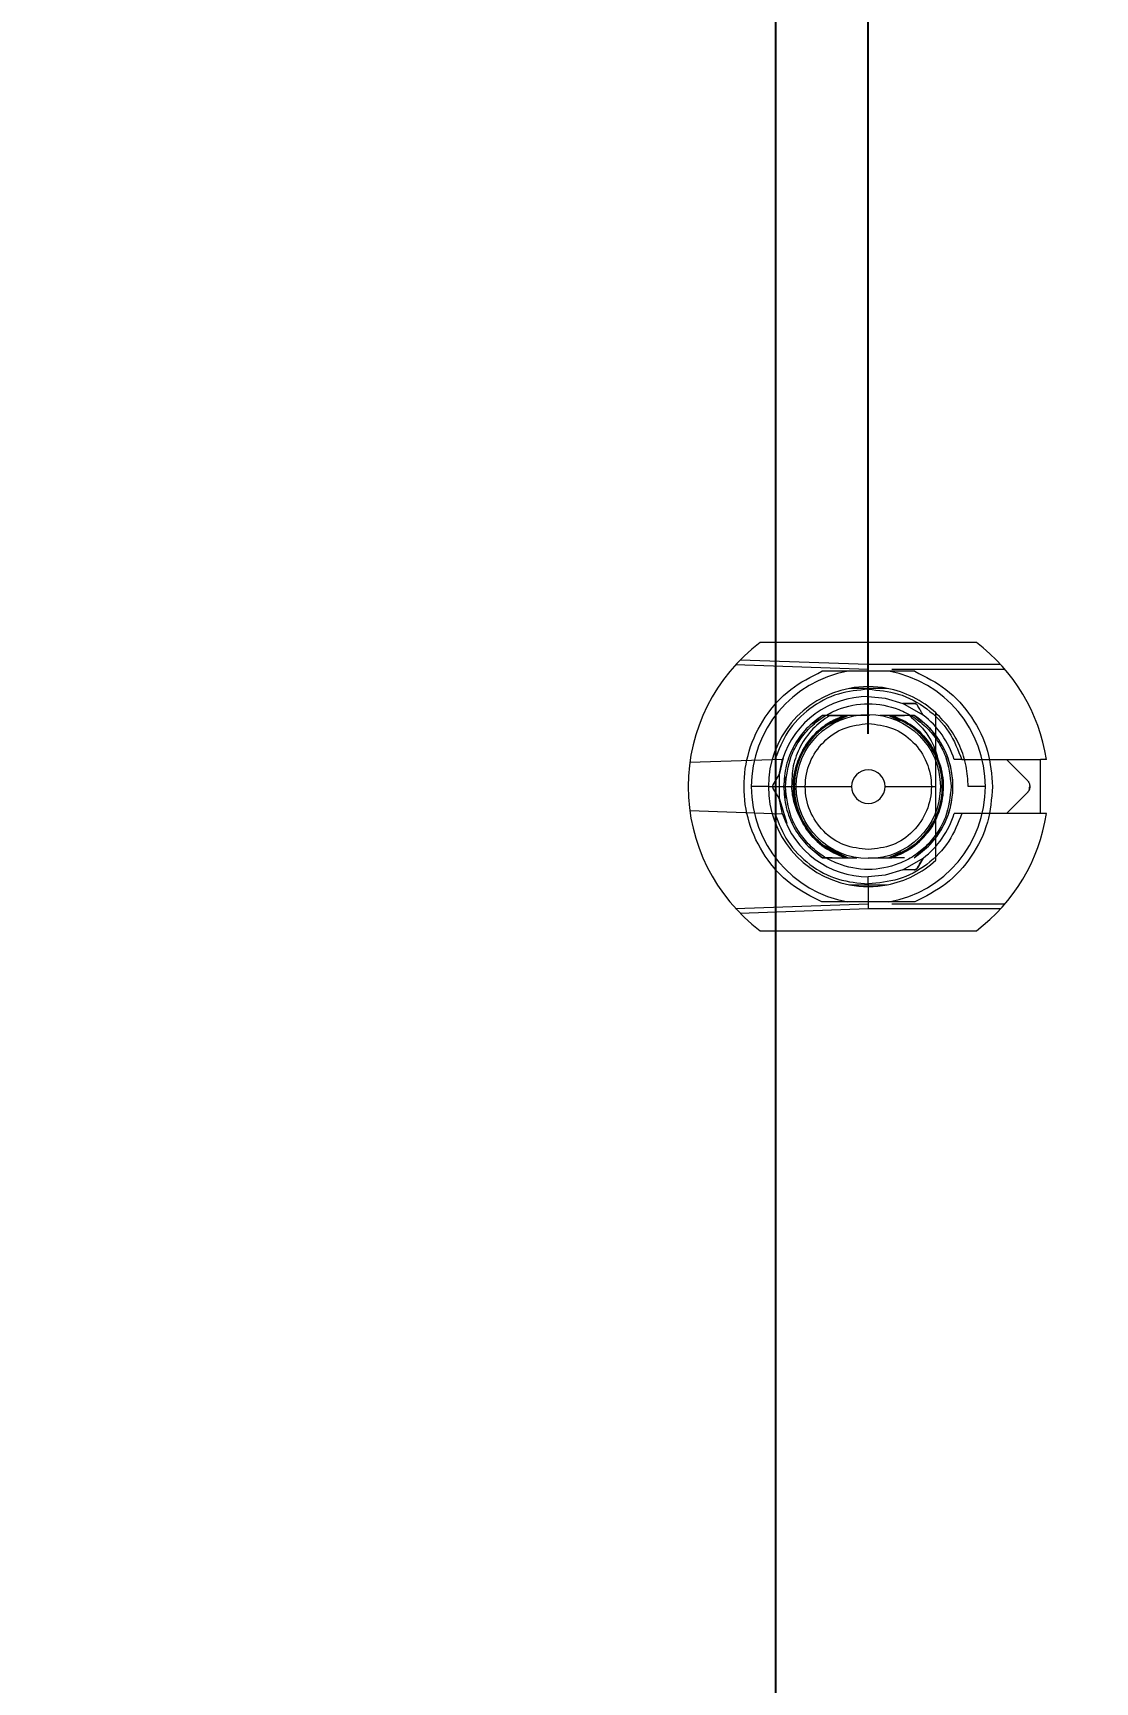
# Model space of a CAD drawing. Header units: millimetres. Extents: x -84 to 500, y -79 to 355.
# Drawn here: x 355.01 to 384.49, y 215.69 to 261.46 of the extents above; entities that cross this region are included whole.
import ezdxf
from ezdxf.lldxf.tags import DXFTag

# ---------------------------------------------------------------- set-up
doc = ezdxf.new("R2010")
doc.units = ezdxf.units.MM
doc.header["$PDSIZE"] = -1
tags = doc.linetypes.add('HIDDEN', pattern=[1.905, 1.27, -0.635]).pattern_tags.tags
tags[6:7] = [DXFTag(74, 4), DXFTag(75, 0), DXFTag(340, '0'), DXFTag(46, 1.0), DXFTag(50, 0.0), DXFTag(44, 0.0), DXFTag(45, 0.0)]
tags[4:5] = [DXFTag(74, 4), DXFTag(75, 0), DXFTag(340, '0'), DXFTag(46, 1.0), DXFTag(50, 0.0), DXFTag(44, 0.0), DXFTag(45, 0.0)]
doc.dimstyles.new('ISO-25', dxfattribs={"dimtxt": 2.5, "dimasz": 2.5, "dimexe": 1.25, "dimexo": 0.625, "dimtad": 1, "dimtxsty": 'Standard', "dimcen": 2.5, "dimadec": 0, "dimazin": 0, "dimtfac": 1, "dimtmove": 0, "dimatfit": 3, "dimfxl": 0, "dimarcsym": 0})

# ---------------------------------------------------------------- blocks, each defined once
blk = doc.blocks.new('*D104')
at = {"color": 0, "linetype": 'ByBlock', "lineweight": -2}
for p, q in [((357.387, 315.419), (357.387, 343.952)), ((359.8, 308.815), (357.387, 315.419)), ((359.8, 282.085), (359.8, 308.815))]:
    blk.add_line(p, q, dxfattribs=at)
at = {"layer": 'DEFPOINTS', "color": 0, "linetype": 'ByBlock'}
blk.add_point((359.8, 281.085), dxfattribs=at)
at = {"color": 0, "linetype": 'ByBlock', "insert": (354.113, 333.75), "char_height": 3.5, "attachment_point": 5, "rotation": 90}
blk.add_mtext('359,800', dxfattribs=at)
blk = doc.blocks.new('*D103')
at = {"color": 0, "linetype": 'ByBlock', "lineweight": -2}
blk.add_line((392.56, 287.37), (392.56, 345.31), dxfattribs=at)
at = {"layer": 'DEFPOINTS', "color": 0, "linetype": 'ByBlock'}
blk.add_point((392.56, 286.37), dxfattribs=at)
at = {"color": 0, "linetype": 'ByBlock', "insert": (389.286, 334.81), "char_height": 3.5, "attachment_point": 5, "rotation": 90}
blk.add_mtext('392,560', dxfattribs=at)
blk = doc.blocks.new('*D60')
at = {"color": 0, "linetype": 'ByBlock', "lineweight": -2}
for p, q in [((429.688, 279.42), (436.292, 282.059)), ((436.292, 282.059), (465.42, 282.059)), ((399.51, 279.42), (429.688, 279.42))]:
    blk.add_line(p, q, dxfattribs=at)
at = {"layer": 'DEFPOINTS', "color": 0, "linetype": 'ByBlock'}
blk.add_point((398.51, 279.42), dxfattribs=at)
at = {"color": 0, "linetype": 'ByBlock', "insert": (454.92, 285.333), "char_height": 3.5, "attachment_point": 5}
blk.add_mtext('279,420', dxfattribs=at)
blk = doc.blocks.new('*D190')
at = {"color": 0, "linetype": 'ByBlock', "lineweight": -2}
for p, q in [((429.827, 280.62), (436.431, 290.705)), ((436.431, 290.705), (464.964, 290.705)), ((361.265, 280.62), (429.827, 280.62))]:
    blk.add_line(p, q, dxfattribs=at)
at = {"layer": 'DEFPOINTS', "color": 0, "linetype": 'ByBlock'}
blk.add_point((360.265, 280.62), dxfattribs=at)
at = {"color": 0, "linetype": 'ByBlock', "insert": (454.762, 293.979), "char_height": 3.5, "attachment_point": 5}
blk.add_mtext('280,620', dxfattribs=at)
blk = doc.blocks.new('*D116')
at = {"color": 0, "linetype": 'ByBlock', "lineweight": -2}
for p, q in [((400.941, 308.34), (400.941, 337.468)), ((407.239, 301.736), (400.941, 308.34)), ((407.239, 211.51), (407.239, 301.736))]:
    blk.add_line(p, q, dxfattribs=at)
at = {"layer": 'DEFPOINTS', "color": 0, "linetype": 'ByBlock'}
blk.add_point((407.239, 210.51), dxfattribs=at)
at = {"color": 0, "linetype": 'ByBlock', "insert": (397.667, 326.968), "char_height": 3.5, "attachment_point": 5, "rotation": 90}
blk.add_mtext('407,239', dxfattribs=at)
blk = doc.blocks.new('*D93')
at = {"color": 0, "linetype": 'ByBlock', "lineweight": -2}
for p, q in [((432.054, 211.35), (437.709, 213.37)), ((437.709, 213.37), (464.527, 213.37)), ((426.45, 211.35), (432.054, 211.35))]:
    blk.add_line(p, q, dxfattribs=at)
at = {"layer": 'DEFPOINTS', "color": 0, "linetype": 'ByBlock'}
blk.add_point((425.45, 211.35), dxfattribs=at)
at = {"color": 0, "linetype": 'ByBlock', "insert": (455.182, 216.644), "char_height": 3.5, "attachment_point": 5}
blk.add_mtext('211,350', dxfattribs=at)
blk = doc.blocks.new('*D94')
at = {"color": 0, "linetype": 'ByBlock', "lineweight": -2}
for p, q in [((432.095, 298.31), (435.867, 300.366)), ((435.867, 300.366), (463.84, 300.366)), ((426.491, 298.31), (432.095, 298.31))]:
    blk.add_line(p, q, dxfattribs=at)
at = {"layer": 'DEFPOINTS', "color": 0, "linetype": 'ByBlock'}
blk.add_point((425.491, 298.31), dxfattribs=at)
at = {"color": 0, "linetype": 'ByBlock', "insert": (453.918, 303.64), "char_height": 3.5, "attachment_point": 5}
blk.add_mtext('298,310', dxfattribs=at)
blk = doc.blocks.new('*D100')
at = {"color": 0, "linetype": 'ByBlock', "lineweight": -2}
for p, q in [((438.404, 304.8), (441.522, 311.942)), ((441.522, 311.942), (469.46, 311.942)), ((432.8, 304.8), (438.404, 304.8))]:
    blk.add_line(p, q, dxfattribs=at)
at = {"layer": 'DEFPOINTS', "color": 0, "linetype": 'ByBlock'}
blk.add_point((431.8, 304.8), dxfattribs=at)
at = {"color": 0, "linetype": 'ByBlock', "insert": (459.555, 315.216), "char_height": 3.5, "attachment_point": 5}
blk.add_mtext('304,800', dxfattribs=at)
blk = doc.blocks.new('*D102')
at = {"color": 0, "linetype": 'ByBlock', "lineweight": -2}
for p, q in [((423.034, 313.81), (423.034, 341.188)), ((431.8, 311.404), (423.034, 313.81)), ((431.8, 305.8), (431.8, 311.404))]:
    blk.add_line(p, q, dxfattribs=at)
at = {"layer": 'DEFPOINTS', "color": 0, "linetype": 'ByBlock'}
blk.add_point((431.8, 304.8), dxfattribs=at)
at = {"color": 0, "linetype": 'ByBlock', "insert": (419.76, 331.563), "char_height": 3.5, "attachment_point": 5, "rotation": 90}
blk.add_mtext('431,800', dxfattribs=at)
blk = doc.blocks.new('*D114')
at = {"color": 0, "linetype": 'ByBlock', "lineweight": -2}
for p, q in [((427.163, 240.585), (433.767, 246.415)), ((433.767, 246.415), (462.895, 246.415)), ((407.051, 240.585), (427.163, 240.585))]:
    blk.add_line(p, q, dxfattribs=at)
at = {"layer": 'DEFPOINTS', "color": 0, "linetype": 'ByBlock'}
blk.add_point((406.051, 240.585), dxfattribs=at)
at = {"color": 0, "linetype": 'ByBlock', "insert": (452.395, 249.689), "char_height": 3.5, "attachment_point": 5}
blk.add_mtext('240,585', dxfattribs=at)
blk = doc.blocks.new('*D117')
at = {"color": 0, "linetype": 'ByBlock', "lineweight": -2}
for p, q in [((375.623, 311.577), (375.623, 340.11)), ((378.2, 304.973), (375.623, 311.577)), ((378.2, 242.005), (378.2, 304.973))]:
    blk.add_line(p, q, dxfattribs=at)
at = {"layer": 'DEFPOINTS', "color": 0, "linetype": 'ByBlock'}
blk.add_point((378.2, 241.005), dxfattribs=at)
at = {"color": 0, "linetype": 'ByBlock', "insert": (372.349, 329.907), "char_height": 3.5, "attachment_point": 5, "rotation": 90}
blk.add_mtext('378,200', dxfattribs=at)
blk = doc.blocks.new('*D188')
at = {"color": 0, "linetype": 'ByBlock', "lineweight": -2}
for p, q in [((366.99, 308.283), (366.99, 337.411)), ((375.63, 301.679), (366.99, 308.283)), ((375.63, 176.67), (375.63, 301.679))]:
    blk.add_line(p, q, dxfattribs=at)
at = {"layer": 'DEFPOINTS', "color": 0, "linetype": 'ByBlock'}
blk.add_point((375.63, 175.67), dxfattribs=at)
at = {"color": 0, "linetype": 'ByBlock', "insert": (363.716, 326.911), "char_height": 3.5, "attachment_point": 5, "rotation": 90}
blk.add_mtext('375,630', dxfattribs=at)

msp = doc.modelspace()

# ---------------------------------------------------------------- linework, layer by layer
at = {"color": 7, "linetype": 'Continuous', "lineweight": 15}
for p, q in [((381.2, 244.54), (375.2, 244.54)), ((383.1434, 241.29), (382.975, 241.29)), ((382.975, 239.79), (382.975, 241.29)), ((375.425, 240.54), (374.95, 240.54)), ((375.425, 240.54), (377.7352, 240.54)), ((378.6648, 240.54), (380.075, 240.54)), ((381.45, 240.54), (380.975, 240.54)), ((383.1434, 239.79), (382.975, 239.79)), ((375.2, 236.54), (381.2, 236.54))]:
    msp.add_line(p, q, dxfattribs=at)
at = {"color": 7, "linetype": 'HIDDEN', "lineweight": 0}
for p, q in [((374.6475, 244.0585), (378.2, 243.9344)), ((378.2, 243.79), (374.5143, 243.9187)), ((378.2, 243.79), (378.2, 243.9343)), ((378.2, 243.9343), (381.8713, 243.9343)), ((378.2, 243.79), (378.2, 243.24)), ((381.9997, 243.79), (378.8503, 243.79)), ((378.2, 243.04), (378.2, 243.24)), ((379.1599, 242.8484), (379.475, 242.8484)), ((379.7191, 242.5255), (379.1599, 242.8484)), ((376.9265, 242.515), (376.653, 242.2858)), ((377.5491, 242.515), (376.9265, 242.515)), ((377.5491, 242.515), (377.0368, 242.2516)), ((377.0775, 242.2526), (377.634, 242.515)), ((377.634, 242.515), (377.0775, 242.2526)), ((377.0775, 242.2526), (377.634, 242.515)), ((377.634, 242.515), (377.0775, 242.2526)), ((377.8848, 242.515), (377.1274, 242.515)), ((377.1274, 242.515), (377.5491, 242.515)), ((378.2335, 242.515), (377.8848, 242.515)), ((379.4735, 242.515), (378.5152, 242.515)), ((378.766, 242.515), (379.0833, 242.3654)), ((379.0789, 242.3675), (378.766, 242.515)), ((379.2009, 242.515), (378.8509, 242.515)), ((378.8509, 242.515), (379.2009, 242.515)), ((379.1657, 242.3531), (378.8509, 242.515)), ((379.6518, 242.3656), (379.4735, 242.515)), ((379.7019, 242.3236), (379.4735, 242.515)), ((376.3755, 241.9966), (376.1648, 241.715)), ((373.2458, 241.215), (375.8199, 241.3049)), ((375.84, 241.3408), (375.7209, 240.8629)), ((375.7209, 240.8629), (375.8199, 241.3049)), ((380.7937, 241.29), (382.975, 241.29)), ((382.0348, 241.29), (382.6081, 240.7168)), ((375.5634, 240.59), (375.7209, 240.8629)), ((375.7209, 240.8629), (375.7209, 240.2171)), ((375.8832, 240.8049), (375.85, 240.54)), ((375.7209, 240.2171), (375.5634, 240.49)), ((375.85, 240.54), (375.8906, 240.2163)), ((375.85, 240.54), (375.8889, 240.2297)), ((382.6081, 240.3632), (382.0348, 239.79)), ((375.8199, 239.7751), (373.2458, 239.865)), ((375.8199, 239.7751), (375.7209, 240.2171)), ((375.7209, 240.2171), (375.9411, 239.529)), ((382.975, 239.79), (380.7937, 239.79)), ((377.634, 238.565), (376.9285, 238.9262)), ((380.0892, 239.1424), (379.4735, 238.565)), ((376.729, 238.7304), (376.9265, 238.565)), ((376.7872, 238.6818), (376.9265, 238.565)), ((377.1991, 238.565), (376.9265, 238.565)), ((376.9265, 238.565), (377.5491, 238.565)), ((377.0351, 238.8293), (377.5491, 238.565)), ((377.5491, 238.565), (377.0351, 238.8293)), ((377.634, 238.565), (377.1019, 238.8159)), ((377.1019, 238.8159), (377.634, 238.565)), ((377.634, 238.565), (377.1019, 238.8159)), ((377.1019, 238.8159), (377.634, 238.565)), ((377.1021, 238.7948), (377.5491, 238.565)), ((377.5491, 238.565), (377.1021, 238.7948)), ((377.634, 238.565), (377.1641, 238.7866)), ((377.1642, 238.7865), (377.634, 238.565)), ((377.634, 238.565), (377.8848, 238.565)), ((378.2, 238.565), (378.4681, 238.565)), ((378.2816, 238.565), (378.5152, 238.565)), ((378.5152, 238.565), (378.766, 238.565)), ((379.105, 238.7248), (378.766, 238.565)), ((378.766, 238.565), (379.105, 238.7248)), ((379.4226, 238.859), (378.8509, 238.565)), ((379.4226, 238.8589), (378.8509, 238.565)), ((378.8509, 238.565), (379.092, 238.689)), ((379.2009, 238.565), (378.8509, 238.565)), ((379.1599, 238.2316), (379.7191, 238.5545)), ((379.4735, 238.565), (379.7095, 238.7628)), ((379.7191, 238.5545), (379.5616, 238.2816)), ((378.2, 237.84), (378.2, 238.04)), ((377.6756, 237.815), (377.6756, 237.815)), ((378.2, 237.84), (378.2, 237.29)), ((374.5143, 237.1613), (378.2, 237.29)), ((378.2, 237.1456), (374.6475, 237.0215)), ((378.2, 237.29), (378.2, 237.1456)), ((381.8713, 237.1457), (378.2, 237.1457)), ((378.8503, 237.29), (381.9997, 237.29))]:
    msp.add_line(p, q, dxfattribs=at)
at = {"color": 7, "linetype": 'HIDDEN', "lineweight": 0, "flags": 128}
for points in [[(378.2, 243.04), (378.6656, 242.9963), (379.1599, 242.8484)], [(376.9265, 242.515), (376.9265, 242.515)], [(376.9265, 242.515), (376.9265, 242.515)], [(376.9265, 242.515), (376.9265, 242.515)], [(376.9265, 242.515), (376.9265, 242.515)], [(376.9265, 242.515), (376.9265, 242.515)], [(376.9265, 242.515), (376.9265, 242.515)], [(376.9265, 242.515), (376.9265, 242.515)], [(377.1728, 242.3192), (377.1728, 242.3192)], [(377.8848, 242.515), (377.8848, 242.515)], [(378.5152, 242.515), (378.5152, 242.515)], [(379.4735, 242.515), (379.4735, 242.515)], [(379.4735, 242.515), (379.4735, 242.515)], [(379.4735, 242.515), (379.4735, 242.515)], [(379.4735, 242.515), (379.4735, 242.515)], [(379.4735, 242.515), (379.4735, 242.515)], [(379.4735, 242.515), (379.4735, 242.515)], [(379.4735, 242.515), (379.4735, 242.515)], [(379.4735, 242.515), (379.4735, 242.515)], [(376.4208, 241.5672), (376.4208, 241.5672)], [(380.1292, 241.3161), (380.133, 241.2875), (380.1331, 241.2786), (380.1329, 241.2773), (380.1325, 241.2764), (380.1323, 241.2763), (380.1323, 241.2762), (380.1322, 241.2762), (380.1322, 241.2762), (380.1322, 241.2762), (380.1322, 241.2762), (380.1322, 241.2762), (380.1323, 241.2762), (380.1325, 241.2762), (380.1326, 241.2762), (380.1326, 241.2762), (380.1326, 241.2762), (380.1326, 241.2762), (380.1326, 241.2762), (380.1325, 241.2762), (380.1323, 241.2761), (380.1321, 241.2761), (380.132, 241.276), (380.132, 241.276), (380.1319, 241.276), (380.1319, 241.276), (380.1319, 241.276), (380.1319, 241.276), (380.1316, 241.276), (380.1312, 241.2761), (380.1306, 241.2765), (380.1279, 241.2794), (380.0637, 241.4089), (379.9766, 241.5719)], [(376.9265, 238.565), (376.9265, 238.565)], [(377.634, 238.565), (377.634, 238.565)], [(377.634, 238.565), (377.634, 238.565)], [(377.634, 238.565), (377.634, 238.565)], [(377.634, 238.565), (377.634, 238.565)], [(377.634, 238.565), (377.634, 238.565)], [(377.634, 238.565), (377.634, 238.565)], [(377.634, 238.565), (377.634, 238.565)], [(377.634, 238.565), (377.634, 238.565)], [(378.766, 238.565), (378.766, 238.565)], [(378.766, 238.565), (378.766, 238.565)], [(378.766, 238.565), (378.766, 238.565)], [(378.766, 238.565), (378.766, 238.565)], [(378.766, 238.565), (378.766, 238.565)], [(379.4735, 238.565), (379.4735, 238.565)], [(379.1599, 238.2316), (378.6656, 238.0837), (378.1915, 238.04)]]:
    msp.add_lwpolyline(points, dxfattribs=at)
at = {"color": 7, "linetype": 'HIDDEN', "lineweight": 0}
msp.add_circle((378.2, 240.54), 2, dxfattribs=at)
at = {"color": 7, "linetype": 'Continuous', "lineweight": 15}
for radius, start, end in [(5, 126.8699, 233.1301), (5, 8.62693, 53.1301), (3.25, 100.06327, 180), (3.25, 0, 79.93673), (2.775, 100.89295, 180), (2.775, 79.10668, 100.89376), (2.775, 47.49336, 79.10705), (0.4648, 0, 180), (3.25, 180, 259.93673), (2.775, 180, 259.10705), (0.4648, 180, 0), (3.25, 280.06327, 0), (5, 306.8699, 351.37307), (2.775, 280.89324, 312.50663), (2.775, 259.10676, 280.89295)]:
    msp.add_arc((378.2, 240.54), radius, start, end, dxfattribs=at)
at = {"color": 7, "linetype": 'HIDDEN', "lineweight": 0}
for radius, start, end in [(2.5, 90, 162.18431), (2.35, 323.50581, 57.18508), (2.5, 17.4576, 52.57976), (2.5, 197.81569, 270), (2.5, 307.42024, 342.5424)]:
    msp.add_arc((378.2, 240.54), radius, start, end, dxfattribs=at)
at = {"color": 7, "linetype": 'Continuous', "lineweight": 15}
for points, knots in [([(376.9106, 237.34), (376.6116, 237.4909), (375.9999, 237.7997), (375.2978, 238.583), (374.8494, 239.5227), (374.7014, 240.54), (374.8494, 241.5573), (375.2978, 242.497), (375.9999, 243.2803), (376.6116, 243.5891), (376.9106, 243.74)], [0, 0, 0, 0, 0.1222036, 0.25, 0.3777964, 0.5, 0.6222036, 0.75, 0.8777964, 1, 1, 1, 1]), ([(377.6321, 243.74), (377.6316, 243.74), (377.6304, 243.74), (377.6187, 243.74), (377.5752, 243.74), (377.3787, 243.74), (377.1448, 243.74), (376.9486, 243.74), (376.9106, 243.74)], [0, 0, 0, 0, 0.0169294, 0.0393005, 0.081695, 0.2361978, 0.8521567, 1, 1, 1, 1]), ([(378.7679, 243.74), (378.592, 243.74), (378.2395, 243.74), (377.8464, 243.74), (377.654, 243.74), (377.6321, 243.74)], [0, 0, 0, 0, 0.46910025, 0.93961319, 1, 1, 1, 1]), ([(379.4894, 243.74), (379.3549, 243.74), (379.1811, 243.74), (378.9868, 243.74), (378.9062, 243.74), (378.8522, 243.74), (378.8126, 243.74), (378.7864, 243.74), (378.7724, 243.74), (378.7683, 243.74), (378.768, 243.74), (378.7679, 243.74)], [0, 0, 0, 0, 0.5219302, 0.6747067, 0.7796367, 0.8517307, 0.9016652, 0.9545658, 0.9758811, 0.9930943, 1, 1, 1, 1]), ([(379.4894, 243.74), (379.7891, 243.5888), (380.4023, 243.2795), (381.1003, 242.4946), (381.5658, 241.5529), (381.6224, 240.8685), (381.65, 240.534)], [0, 0, 0, 0, 0.2443904, 0.5, 0.7556096, 1, 1, 1, 1]), ([(378.7244, 243.265), (378.4343, 243.265), (378.0812, 243.265), (377.737, 243.265), (377.6756, 243.265)], [0, 0, 0, 0, 0.821497, 1, 1, 1, 1]), ([(380.075, 240.54), (380.075, 240.7349), (380.075, 241.2393), (380.075, 241.9211), (380.075, 242.3701), (380.075, 242.5857)], [0, 0, 0, 0, 0.2465257, 0.6381396, 1, 1, 1, 1]), ([(380.975, 240.54), (380.9636, 240.7318), (380.9407, 241.1153), (380.7559, 241.6645), (380.476, 242.1717), (380.2087, 242.4477), (380.075, 242.5857)], [0, 0, 0, 0, 0.2500002, 0.5000003, 0.7500002, 1, 1, 1, 1]), ([(381.65, 240.534), (381.6214, 240.2005), (381.5628, 239.5183), (381.0966, 238.5805), (380.3997, 237.7989), (379.7883, 237.4907), (379.4894, 237.34)], [0, 0, 0, 0, 0.2444238, 0.5, 0.7555762, 1, 1, 1, 1]), ([(380.075, 238.4943), (380.075, 238.9319), (380.075, 239.5348), (380.075, 240.3237), (380.075, 240.54)], [0, 0, 0, 0, 0.7257574, 1, 1, 1, 1]), ([(377.6756, 237.815), (377.9657, 237.815), (378.3188, 237.815), (378.663, 237.815), (378.7244, 237.815)], [0, 0, 0, 0, 0.8214863, 1, 1, 1, 1]), ([(377.6321, 237.34), (377.6316, 237.34), (377.6304, 237.34), (377.6187, 237.34), (377.5752, 237.34), (377.3787, 237.34), (377.1448, 237.34), (376.9486, 237.34), (376.9106, 237.34)], [0, 0, 0, 0, 0.01692941, 0.03930051, 0.08169503, 0.23619785, 0.85215674, 1, 1, 1, 1]), ([(378.7679, 237.34), (378.592, 237.34), (378.2395, 237.34), (377.8464, 237.34), (377.654, 237.34), (377.6321, 237.34)], [0, 0, 0, 0, 0.4691002, 0.9396132, 1, 1, 1, 1]), ([(379.4894, 237.34), (379.3549, 237.34), (379.1811, 237.34), (378.9868, 237.34), (378.9062, 237.34), (378.8522, 237.34), (378.8126, 237.34), (378.7864, 237.34), (378.7724, 237.34), (378.7683, 237.34), (378.768, 237.34), (378.7679, 237.34)], [0, 0, 0, 0, 0.52193018, 0.67470674, 0.7796367, 0.85173069, 0.90166518, 0.95456581, 0.97588111, 0.99309434, 1, 1, 1, 1])]:
    msp.add_open_spline(points, degree=3, knots=knots, dxfattribs=at)
at = {"color": 7, "linetype": 'HIDDEN', "lineweight": 0}
for points, knots in [([(378.2, 243.24), (377.918, 243.2143), (377.3388, 243.1616), (376.5542, 242.7357), (375.9253, 242.1021), (375.7122, 241.561), (375.6084, 241.2975)], [0, 0, 0, 0, 0.24342254, 0.5, 0.75657746, 1, 1, 1, 1]), ([(378.2, 243.24), (378.4826, 243.2142), (379.0631, 243.1612), (379.8491, 242.7335), (380.4783, 242.0972), (380.6905, 241.5543), (380.7937, 241.29)], [0, 0, 0, 0, 0.2433924, 0.5, 0.7566076, 1, 1, 1, 1]), ([(375.9, 240.54), (375.9309, 240.8292), (375.9786, 241.2757), (376.2649, 241.8119), (376.5621, 242.1773), (376.9281, 242.4765), (377.4641, 242.7538), (378.2, 242.8958), (378.9357, 242.7538), (379.4718, 242.4766), (379.8377, 242.1775), (380.135, 241.812), (380.4214, 241.2759), (380.4691, 240.8292), (380.5, 240.54)], [0, 0, 0, 0, 0.1197215, 0.1848235, 0.25, 0.315102, 0.3802785, 0.5, 0.6197215, 0.6848235, 0.75, 0.815102, 0.8802785, 1, 1, 1, 1]), ([(379.475, 242.8484), (379.393, 242.8484), (379.2846, 242.8484), (379.1881, 242.8484), (379.1635, 242.8484), (379.1611, 242.8484), (379.1599, 242.8484)], [0, 0, 0, 0, 0.6386768, 0.8437391, 0.9249986, 1, 1, 1, 1]), ([(379.475, 242.8484), (379.4837, 242.8477), (379.5011, 242.8464), (379.5255, 242.8358), (379.5469, 242.82), (379.5567, 242.8056), (379.5616, 242.7984)], [0, 0, 0, 0, 0.2508005, 0.5000001, 0.7491996, 1, 1, 1, 1]), ([(379.5616, 242.7984), (379.5575, 242.8049), (379.5519, 242.8137), (379.5385, 242.8259), (379.5311, 242.8312), (379.5256, 242.8347), (379.5197, 242.8379), (379.5112, 242.8418), (379.4934, 242.8477), (379.4828, 242.8481), (379.475, 242.8484)], [0, 0, 0, 0, 0.3001484, 0.4066758, 0.452606, 0.4958734, 0.5400992, 0.5867242, 0.6945387, 1, 1, 1, 1]), ([(379.7191, 242.5255), (379.7186, 242.5265), (379.7173, 242.5286), (379.705, 242.55), (379.6748, 242.6022), (379.6246, 242.6893), (379.5837, 242.7601), (379.5616, 242.7984)], [0, 0, 0, 0, 0.074114, 0.1549226, 0.3599105, 0.65372, 1, 1, 1, 1]), ([(377.1274, 242.515), (376.9645, 242.3978), (376.6408, 242.165), (376.3, 241.672), (376.0862, 241.1206), (376.076, 240.7326), (376.0709, 240.54)], [0, 0, 0, 0, 0.2550541, 0.5067387, 0.755054, 1, 1, 1, 1]), ([(377.5491, 242.515), (377.4118, 242.4602), (377.1373, 242.3506), (376.7814, 242.0806), (376.4873, 241.7475), (376.2712, 241.3582), (376.1415, 240.9323), (376.1064, 240.4893), (376.1596, 240.0458), (376.2716, 239.7722), (376.3275, 239.6354)], [0, 0, 0, 0, 0.1250001, 0.2500003, 0.3750004, 0.5000004, 0.6250004, 0.7500003, 0.8750002, 1, 1, 1, 1]), ([(377.5491, 238.565), (377.3492, 238.6517), (376.9493, 238.8252), (376.4881, 239.3035), (376.1888, 239.8883), (376.0863, 240.54), (376.1888, 241.1916), (376.4881, 241.7765), (376.9493, 242.2548), (377.3491, 242.4283), (377.5491, 242.515)], [0, 0, 0, 0, 0.125, 0.25, 0.375, 0.5, 0.6250001, 0.75, 0.875, 1, 1, 1, 1]), ([(376.9285, 238.9262), (376.7902, 239.0543), (376.5135, 239.3104), (376.2502, 239.8189), (376.1259, 240.3728), (376.1588, 240.9413), (376.3436, 241.4799), (376.6683, 241.9455), (377.1045, 242.3165), (377.4575, 242.4488), (377.634, 242.515)], [0, 0, 0, 0, 0.125, 0.2500002, 0.3750006, 0.5000009, 0.6250009, 0.7500008, 0.8750004, 1, 1, 1, 1]), ([(377.634, 242.515), (377.4272, 242.4341), (377.0135, 242.2723), (376.5312, 241.7958), (376.2174, 241.204), (376.1096, 240.54), (376.2173, 239.876), (376.5313, 239.2842), (377.0135, 238.8078), (377.4272, 238.6459), (377.634, 238.565)], [0, 0, 0, 0, 0.125, 0.2499999, 0.3749999, 0.5, 0.625, 0.7499999, 0.8749999, 1, 1, 1, 1]), ([(377.634, 242.515), (377.6336, 242.515), (377.6329, 242.515), (377.626, 242.515), (377.5994, 242.515), (377.5709, 242.515), (377.5491, 242.515)], [0, 0, 0, 0, 0.0688628, 0.1453806, 0.3448142, 1, 1, 1, 1]), ([(377.634, 242.515), (377.6336, 242.515), (377.6329, 242.515), (377.626, 242.515), (377.5994, 242.515), (377.5709, 242.515), (377.5491, 242.515)], [0, 0, 0, 0, 0.0689465, 0.145569, 0.3451359, 1, 1, 1, 1]), ([(377.5491, 242.515), (377.5707, 242.515), (377.5988, 242.515), (377.626, 242.515), (377.6329, 242.515), (377.6337, 242.515), (377.634, 242.515)], [0, 0, 0, 0, 0.65958745, 0.85542079, 0.93056878, 1, 1, 1, 1]), ([(378.766, 242.515), (378.7664, 242.515), (378.7671, 242.515), (378.774, 242.515), (378.8006, 242.515), (378.8291, 242.515), (378.8509, 242.515)], [0, 0, 0, 0, 0.0689112, 0.1454773, 0.3449614, 1, 1, 1, 1]), ([(378.8509, 242.515), (378.8293, 242.515), (378.8012, 242.515), (378.774, 242.515), (378.7671, 242.515), (378.7664, 242.515), (378.766, 242.515)], [0, 0, 0, 0, 0.65932641, 0.85527652, 0.93050986, 1, 1, 1, 1]), ([(378.766, 242.515), (378.7663, 242.515), (378.7671, 242.515), (378.7739, 242.515), (378.8006, 242.515), (378.8291, 242.515), (378.8509, 242.515)], [0, 0, 0, 0, 0.0688397, 0.1453138, 0.3446789, 1, 1, 1, 1]), ([(378.8509, 242.515), (378.8293, 242.515), (378.8012, 242.515), (378.7739, 242.515), (378.7671, 242.515), (378.7663, 242.515), (378.766, 242.515)], [0, 0, 0, 0, 0.659561, 0.8553789, 0.9305367, 1, 1, 1, 1]), ([(378.766, 242.515), (378.9728, 242.4341), (379.3865, 242.2723), (379.8687, 241.7957), (380.1826, 241.204), (380.2904, 240.54), (380.1827, 239.876), (379.8687, 239.2843), (379.3865, 238.8077), (378.9728, 238.6459), (378.766, 238.565)], [0, 0, 0, 0, 0.1249999, 0.2499999, 0.375, 0.5000001, 0.625, 0.75, 0.8750001, 1, 1, 1, 1]), ([(378.766, 238.565), (378.9728, 238.6459), (379.3865, 238.8077), (379.8687, 239.2843), (380.1827, 239.876), (380.2904, 240.54), (380.1826, 241.204), (379.8687, 241.7957), (379.3865, 242.2723), (378.9728, 242.4341), (378.766, 242.515)], [0, 0, 0, 0, 0.1249999, 0.25, 0.375, 0.4999999, 0.625, 0.7500001, 0.8750001, 1, 1, 1, 1]), ([(378.766, 242.515), (378.9728, 242.434), (379.3865, 242.2722), (379.8687, 241.7957), (380.1826, 241.204), (380.2904, 240.54), (380.1826, 239.876), (379.8687, 239.2843), (379.3865, 238.8078), (378.9728, 238.646), (378.766, 238.565)], [0, 0, 0, 0, 0.1250001, 0.2500001, 0.375, 0.5, 0.6249999, 0.7499998, 0.8749999, 1, 1, 1, 1]), ([(378.766, 238.565), (378.9728, 238.646), (379.3865, 238.8078), (379.8687, 239.2843), (380.1826, 239.876), (380.2904, 240.54), (380.1826, 241.204), (379.8687, 241.7957), (379.3865, 242.2722), (378.9728, 242.434), (378.766, 242.515)], [0, 0, 0, 0, 0.1250001, 0.2500002, 0.3750001, 0.5, 0.625, 0.7499999, 0.8749999, 1, 1, 1, 1]), ([(378.766, 242.5149), (378.9728, 242.434), (379.3865, 242.2722), (379.8687, 241.7957), (380.1826, 241.204), (380.2904, 240.54), (380.1826, 239.876), (379.8687, 239.2843), (379.3865, 238.8078), (378.9728, 238.646), (378.766, 238.565)], [0, 0, 0, 0, 0.12499995, 0.24999986, 0.37499975, 0.49999965, 0.62499959, 0.74999962, 0.87499974, 1, 1, 1, 1]), ([(378.766, 238.565), (378.9728, 238.646), (379.3865, 238.8078), (379.8687, 239.2843), (380.1826, 239.876), (380.2904, 240.54), (380.1826, 241.204), (379.8687, 241.7957), (379.3865, 242.2722), (378.9728, 242.434), (378.766, 242.5149)], [0, 0, 0, 0, 0.1250003, 0.2500004, 0.3750004, 0.5000004, 0.6250003, 0.7500001, 0.875, 1, 1, 1, 1]), ([(379.5754, 239.0101), (379.6847, 239.1087), (379.9555, 239.3531), (380.2077, 239.8925), (380.3146, 240.5389), (380.211, 241.192), (379.912, 241.7764), (379.4507, 242.2549), (379.0508, 242.4283), (378.8509, 242.515)], [0, 0, 0, 0, 0.1013776, 0.2511479, 0.4009184, 0.550689, 0.7004591, 0.8502298, 1, 1, 1, 1]), ([(378.8509, 242.515), (379.0508, 242.4283), (379.4507, 242.2549), (379.912, 241.7764), (380.2109, 241.192), (380.3149, 240.5386), (380.2065, 239.8935), (379.9731, 239.3805), (379.7285, 239.1564), (379.6441, 239.0791)], [0, 0, 0, 0, 0.1532182, 0.3064365, 0.4596547, 0.6128729, 0.7660911, 0.9193093, 1, 1, 1, 1]), ([(378.8509, 238.565), (379.0508, 238.6517), (379.4507, 238.8252), (379.9119, 239.3035), (380.2112, 239.8883), (380.3136, 240.54), (380.2112, 241.1916), (379.9119, 241.7765), (379.4507, 242.2548), (379.0508, 242.4283), (378.8509, 242.515)], [0, 0, 0, 0, 0.12499992, 0.24999986, 0.37499982, 0.4999998, 0.62499981, 0.74999985, 0.87499991, 1, 1, 1, 1]), ([(378.8509, 242.515), (379.0508, 242.4283), (379.4507, 242.2549), (379.9119, 241.7764), (380.2109, 241.1919), (380.3145, 240.5389), (380.2078, 239.8924), (379.9529, 239.3492), (379.6784, 239.1018), (379.5655, 239.0001)], [0, 0, 0, 0, 0.1492875, 0.2985749, 0.4478623, 0.5971496, 0.746437, 0.8957243, 1, 1, 1, 1]), ([(379.8849, 239.3213), (379.9961, 239.5087), (380.2184, 239.8836), (380.3117, 240.5413), (380.2117, 241.1913), (379.9117, 241.7766), (379.4507, 242.2548), (379.0508, 242.4283), (378.8509, 242.515)], [0, 0, 0, 0, 0.16666666, 0.33333331, 0.49999997, 0.66666664, 0.83333331, 1, 1, 1, 1]), ([(378.8509, 242.515), (379.0508, 242.4283), (379.4507, 242.2549), (379.9119, 241.7764), (380.211, 241.1919), (380.3142, 240.5392), (380.2091, 239.8913), (379.9276, 239.309), (379.6149, 239.032), (379.4654, 238.8995)], [0, 0, 0, 0, 0.1445634, 0.2891268, 0.4336901, 0.5782535, 0.7228168, 0.8673802, 1, 1, 1, 1]), ([(379.339, 242.515), (379.5058, 242.3623), (379.8396, 242.0568), (380.0537, 241.6044), (380.1199, 241.3517), (380.1293, 241.3161)], [0, 0, 0, 0, 0.461832, 0.924144, 1, 1, 1, 1]), ([(380.7937, 241.29), (380.7659, 241.29), (380.7107, 241.29), (380.6425, 241.29), (380.5935, 241.29), (380.5877, 241.29), (380.5848, 241.29)], [0, 0, 0, 0, 0.2586201, 0.5136175, 0.7560903, 1, 1, 1, 1]), ([(380.5, 240.54), (380.4691, 240.2508), (380.4214, 239.8043), (380.1351, 239.2681), (379.8379, 238.9027), (379.4719, 238.6035), (378.9359, 238.3262), (378.2, 238.1842), (377.4643, 238.3262), (376.9282, 238.6034), (376.5623, 238.9025), (376.265, 239.268), (375.9786, 239.8041), (375.9309, 240.2508), (375.9, 240.54)], [0, 0, 0, 0, 0.1197215, 0.1848235, 0.25, 0.315102, 0.3802785, 0.5, 0.6197215, 0.6848235, 0.75, 0.815102, 0.8802785, 1, 1, 1, 1]), ([(376.3275, 239.6354), (376.2595, 239.7781), (376.1226, 240.065), (376.0882, 240.381), (376.0709, 240.54)], [0, 0, 0, 0, 0.4970634, 1, 1, 1, 1]), ([(376.2605, 239.8229), (376.3357, 239.6501), (376.4976, 239.2781), (376.9522, 238.8263), (377.3501, 238.6521), (377.5491, 238.565)], [0, 0, 0, 0, 0.3025439, 0.6512717, 1, 1, 1, 1]), ([(375.6084, 239.7825), (375.7122, 239.519), (375.9253, 238.9779), (376.5542, 238.3443), (377.3388, 237.9184), (377.918, 237.8657), (378.2, 237.84)], [0, 0, 0, 0, 0.2434225, 0.5, 0.7565775, 1, 1, 1, 1]), ([(376.3275, 239.6354), (376.4101, 239.5013), (376.5744, 239.2344), (376.8109, 239.0286), (376.9285, 238.9262)], [0, 0, 0, 0, 0.502467, 1, 1, 1, 1]), ([(380.7937, 239.79), (380.6905, 239.5257), (380.4783, 238.9828), (379.8491, 238.3465), (379.0631, 237.9188), (378.4826, 237.8658), (378.2, 237.84)], [0, 0, 0, 0, 0.2433924, 0.5, 0.7566076, 1, 1, 1, 1]), ([(380.7937, 239.79), (380.766, 239.79), (380.7109, 239.79), (380.6427, 239.79), (380.5935, 239.79), (380.5877, 239.79), (380.5848, 239.79)], [0, 0, 0, 0, 0.25810539, 0.51259537, 0.75559383, 1, 1, 1, 1]), ([(377.5491, 238.565), (377.3451, 238.6477), (377.0005, 238.7875), (376.7568, 239.065), (376.6574, 239.1782)], [0, 0, 0, 0, 0.5921104, 1, 1, 1, 1]), ([(378.766, 238.565), (378.9052, 238.6132), (379.1836, 238.7096), (379.4177, 238.8886), (379.5347, 238.9781)], [0, 0, 0, 0, 0.50000074, 1, 1, 1, 1]), ([(379.8717, 239.3032), (379.7302, 239.1406), (379.4472, 238.8154), (379.0497, 238.6485), (378.8509, 238.565)], [0, 0, 0, 0, 0.5000004, 1, 1, 1, 1]), ([(379.6441, 239.0791), (379.5749, 239.0024), (379.3598, 238.7638), (379.0567, 238.6454), (378.8509, 238.565)], [0, 0, 0, 0, 0.321279, 1, 1, 1, 1]), ([(379.5347, 238.9781), (379.6268, 239.0647), (379.735, 239.1664), (379.8391, 239.28), (379.861, 239.2995), (379.8679, 239.3033), (379.8703, 239.3037), (379.8712, 239.3035), (379.8716, 239.3033), (379.8717, 239.3032)], [0, 0, 0, 0, 0.8053593, 0.9459667, 0.9826923, 0.9932326, 0.9969187, 0.9985022, 1, 1, 1, 1]), ([(377.634, 238.565), (377.6336, 238.565), (377.6329, 238.565), (377.626, 238.565), (377.5994, 238.565), (377.5709, 238.565), (377.5491, 238.565)], [0, 0, 0, 0, 0.06886768, 0.14541571, 0.34490932, 1, 1, 1, 1]), ([(377.5491, 238.565), (377.5707, 238.565), (377.5988, 238.565), (377.626, 238.565), (377.6329, 238.565), (377.6337, 238.565), (377.634, 238.565)], [0, 0, 0, 0, 0.6593585, 0.8552741, 0.9304978, 1, 1, 1, 1]), ([(377.634, 238.565), (377.6336, 238.565), (377.6328, 238.565), (377.626, 238.565), (377.5994, 238.565), (377.5709, 238.565), (377.5491, 238.565)], [0, 0, 0, 0, 0.0689479, 0.1455816, 0.3451712, 1, 1, 1, 1]), ([(378.766, 238.565), (378.7664, 238.565), (378.7671, 238.565), (378.774, 238.565), (378.8006, 238.565), (378.8291, 238.565), (378.8509, 238.565)], [0, 0, 0, 0, 0.0688976, 0.145453, 0.3449293, 1, 1, 1, 1]), ([(378.8509, 238.565), (378.8293, 238.565), (378.8012, 238.565), (378.774, 238.565), (378.7671, 238.565), (378.7663, 238.565), (378.766, 238.565)], [0, 0, 0, 0, 0.6594708, 0.8553283, 0.9305157, 1, 1, 1, 1]), ([(379.5616, 238.2816), (379.6026, 238.3527), (379.6568, 238.4465), (379.705, 238.5301), (379.7174, 238.5514), (379.7186, 238.5535), (379.7191, 238.5545)], [0, 0, 0, 0, 0.6387212, 0.8437522, 0.9250038, 1, 1, 1, 1]), ([(379.475, 238.2316), (379.393, 238.2316), (379.2846, 238.2316), (379.1881, 238.2316), (379.1635, 238.2316), (379.1611, 238.2316), (379.1599, 238.2316)], [0, 0, 0, 0, 0.63871781, 0.84374709, 0.92500056, 1, 1, 1, 1]), ([(379.5616, 238.2816), (379.5567, 238.2744), (379.5469, 238.26), (379.5255, 238.2442), (379.5011, 238.2336), (379.4837, 238.2323), (379.475, 238.2316)], [0, 0, 0, 0, 0.2508005, 0.5000001, 0.7491996, 1, 1, 1, 1]), ([(379.475, 238.2316), (379.4827, 238.2319), (379.4931, 238.2323), (379.5104, 238.2379), (379.5187, 238.2416), (379.5245, 238.2447), (379.5302, 238.2482), (379.5378, 238.2536), (379.5518, 238.266), (379.5574, 238.275), (379.5616, 238.2816)], [0, 0, 0, 0, 0.3001484, 0.4066758, 0.452606, 0.4958734, 0.5400992, 0.5867242, 0.6945387, 1, 1, 1, 1])]:
    msp.add_open_spline(points, degree=3, knots=knots, dxfattribs=at)
for points in [[(376.9265, 242.515), (376.7697, 242.3972), (376.4563, 242.1616), (376.1178, 241.6749), (375.8922, 241.1267), (375.8641, 240.7356), (375.85, 240.54)], [(376.9265, 242.515), (376.7697, 242.3972), (376.4563, 242.1616), (376.1178, 241.6749), (375.8922, 241.1267), (375.8641, 240.7356), (375.85, 240.54)], [(378.2, 238.79), (377.971, 238.8163), (377.5129, 238.8689), (376.9303, 239.2736), (376.5411, 239.8521), (376.4044, 240.54), (376.5411, 241.2279), (376.9303, 241.8064), (377.5129, 242.2111), (377.971, 242.2637), (378.2, 242.29)], [(378.2, 242.29), (378.429, 242.2637), (378.8871, 242.2111), (379.4697, 241.8064), (379.8589, 241.2279), (379.9956, 240.54), (379.8589, 239.8521), (379.4697, 239.2736), (378.8871, 238.8689), (378.429, 238.8163), (378.2, 238.79)], [(379.4735, 238.565), (379.6301, 238.6828), (379.9433, 238.9184), (380.284, 239.4051), (380.5013, 239.9533), (380.5744, 240.54), (380.5013, 241.1267), (380.284, 241.6749), (379.9433, 242.1616), (379.6301, 242.3972), (379.4735, 242.515)], [(375.5634, 240.49), (375.5596, 240.4979), (375.552, 240.5137), (375.549, 240.54), (375.552, 240.5663), (375.5596, 240.5821), (375.5634, 240.59)], [(375.85, 240.54), (375.8641, 240.3444), (375.8922, 239.9533), (376.1178, 239.4051), (376.4563, 238.9184), (376.7697, 238.6828), (376.9265, 238.565)], [(375.85, 240.54), (375.8641, 240.3444), (375.8922, 239.9533), (376.1178, 239.4051), (376.4563, 238.9184), (376.7697, 238.6828), (376.9265, 238.565)], [(382.6081, 240.7168), (382.6286, 240.691), (382.6696, 240.6393), (382.6871, 240.54), (382.6696, 240.4407), (382.6286, 240.389), (382.6081, 240.3632)], [(382.6081, 240.3632), (382.6291, 240.389), (382.6711, 240.4407), (382.6779, 240.5069), (382.6813, 240.54)], [(378.766, 238.565), (378.9052, 238.6132), (379.1836, 238.7096), (379.4177, 238.8886), (379.5347, 238.9781)]]:
    msp.add_open_spline(points, degree=3, dxfattribs=at)

# ---------------------------------------------------------------- dimensions: what is measured, and where the dimension line sits
for feature_location, offset, dtype, picture, middle in [((392.56, 286.37), (0, 36.4157), 1, '*D103', (389.286, 334.8097)), ((359.8, 281.0848), (-2.4125, 40.9386), 1, '*D104', (354.1135, 333.7499)), ((431.8, 304.8), (-8.766, 15.614), 1, '*D102', (419.76, 331.563)), ((378.2, 241.0048), (-2.5774, 77.176), 1, '*D117', (372.3486, 329.9072)), ((407.239, 210.51), (-6.298, 104.434), 1, '*D116', (397.667, 326.968)), ((375.63, 175.67), (-8.6404, 139.2171), 1, '*D188', (363.7156, 326.9111)), ((431.8, 304.8), (16.326, 7.1424), 0, '*D100', (459.555, 315.2164)), ((425.4912, 298.3102), (16.9802, 2.0555), 0, '*D94', (453.9179, 303.6397)), ((360.2648, 280.62), (82.7706, 10.0851), 0, '*D190', (454.7618, 293.9791)), ((398.51, 279.42), (44.3857, 2.6391), 0, '*D60', (454.9197, 285.3331)), ((406.0513, 240.585), (34.3199, 5.8296), 0, '*D114', (452.3952, 249.6885)), ((425.45, 211.35), (18.8635, 2.0202), 0, '*D93', (455.1825, 216.6442))]:
    dim = msp.add_ordinate_dim(feature_location=feature_location, offset=offset, dtype=dtype, origin=(0, 0), dimstyle='ISO-25', override={"dimtxt": 3.5, "dimasz": 3.302, "dimexe": 1, "dimexo": 1, "dimgap": 1.524, "dimtih": 1, "dimtoh": 1, "dimdec": 3, "dimzin": 0, "dimadec": 2, "dimtdec": 3, "dimtzin": 0})
    dim.commit()
    dim.dimension.update_dxf_attribs({"geometry": picture, "text_midpoint": middle})

doc.saveas('drawing.dxf')
